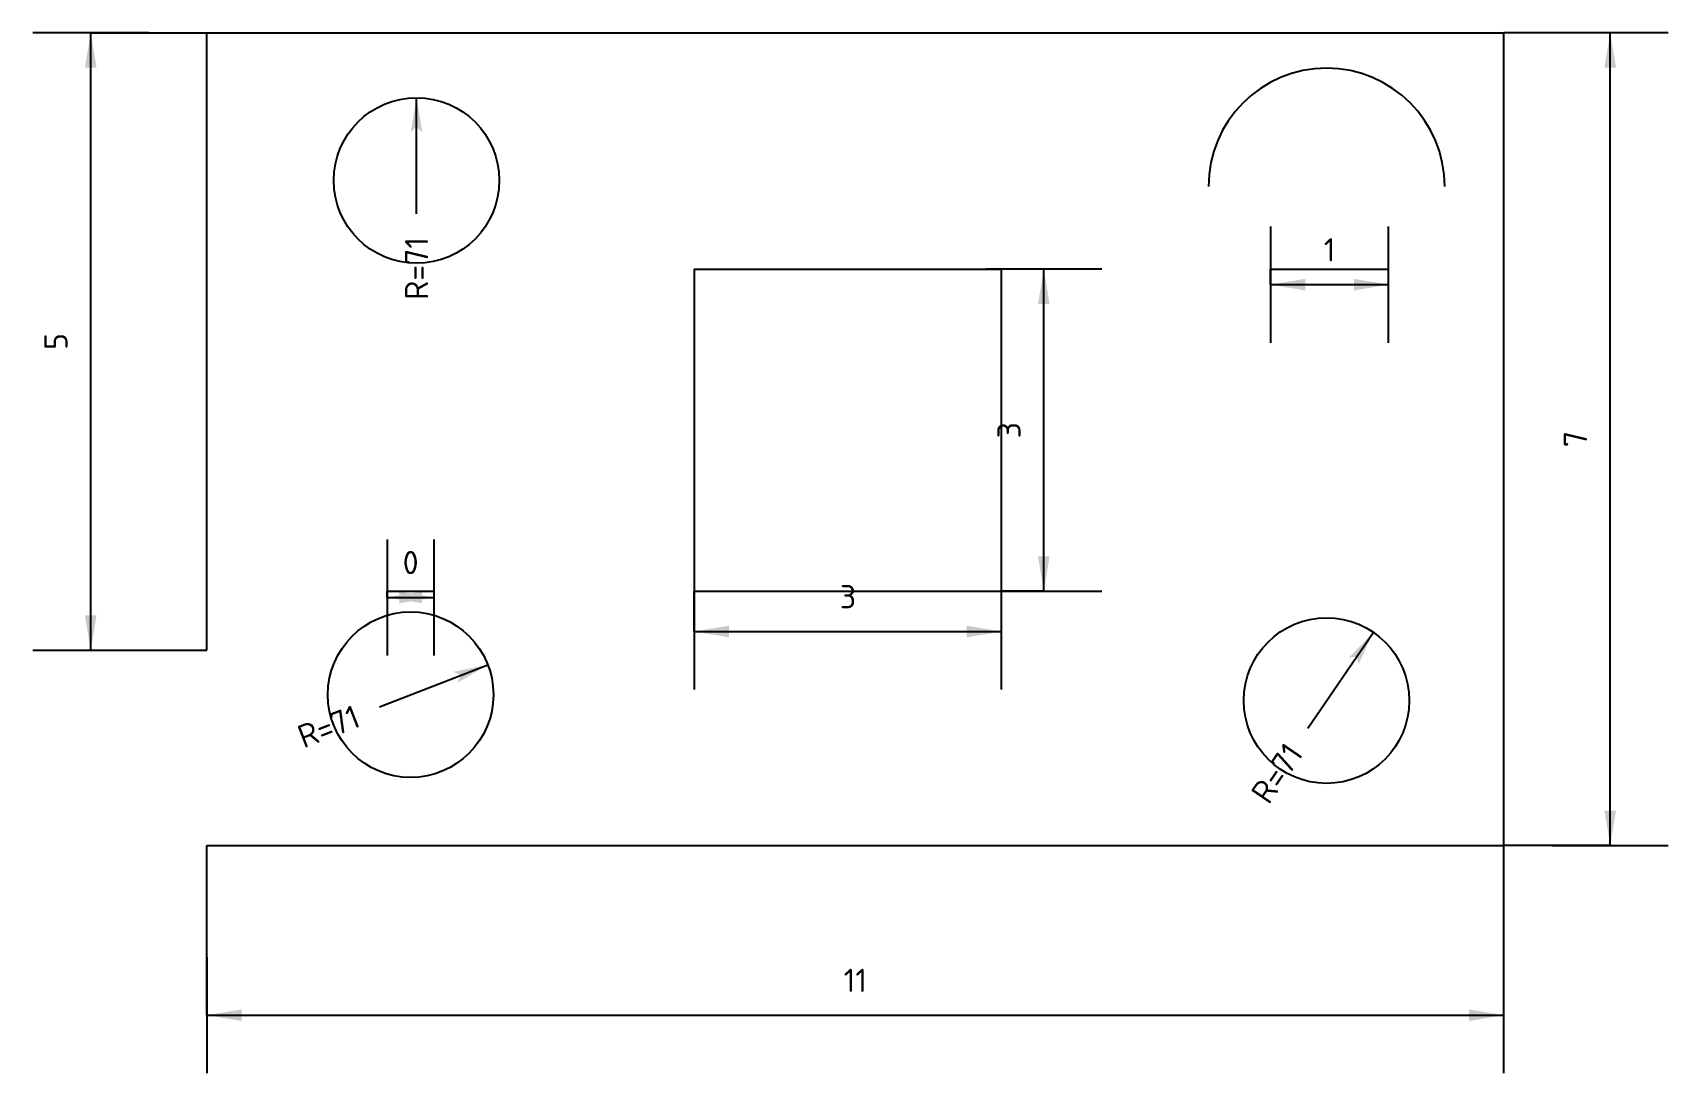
# Model space of a CAD drawing. Extents: x -1.5 to 12.6, y -2 to 7.
import ezdxf
from ezdxf.enums import TextEntityAlignment as Align

# ---------------------------------------------------------------- set-up
doc = ezdxf.new("R2010")
doc.units = 0
doc.layers.add('DIMENSIONS', color=1, linetype='CONTINUOUS')
doc.styles.add('ISOCPEUR', font='isocpeur.ttf')

# ---------------------------------------------------------------- blocks, each defined once
blk = doc.blocks.new('DIMTICK_ARROW')
at = {"color": 5}
blk.add_line((0, 0.5), (0, -0.5), dxfattribs=at)
at = {"color": 7}
blk.add_solid([(0, 0), (0.3, 0.05), (0.3, -0.05)], dxfattribs=at)
blk = doc.blocks.new('DIMTICK_RADIUS')
at = {"color": 7}
blk.add_solid([(0, 0), (0.3, 0.05), (0.3, -0.05), (0.25, 0)], dxfattribs=at)

msp = doc.modelspace()

# ---------------------------------------------------------------- linework, layer by layer
at = {"color": 3}
for p, q in [((0, 7), (11.174, 7)), ((0, 1.68), (0, 7)), ((0, 1.68), (0, 7)), ((0, 7), (11.174, 7)), ((11.174, 0), (11.174, 7)), ((11.174, 0), (11.174, 7)), ((4.2, 4.964), (6.847, 4.964)), ((4.2, 4.964), (4.2, 2.189)), ((4.2, 4.964), (4.2, 2.189)), ((4.2, 4.964), (6.847, 4.964)), ((6.847, 2.189), (6.847, 4.964)), ((6.847, 2.189), (6.847, 4.964)), ((9.164, 4.964), (10.182, 4.964)), ((9.164, 4.964), (10.182, 4.964)), ((1.553, 2.189), (1.96, 2.189)), ((1.553, 2.189), (1.96, 2.189)), ((4.2, 2.189), (6.847, 2.189)), ((4.2, 2.189), (6.847, 2.189)), ((0, 0), (11.174, 0)), ((0, 0), (11.174, 0))]:
    msp.add_line(p, q, dxfattribs=at)
for centre in [(1.807, 5.727), (1.756, 1.298), (9.647, 1.247)]:
    msp.add_circle(centre, 0.713, dxfattribs=at)
msp.add_arc((9.647, 5.676), 1.018, 0, 180, dxfattribs=at)
at = {"layer": 'DIMENSIONS', "color": 7}
for p, q in [((-1, 1.68), (-1, 7)), ((-1, 1.68), (-1, 7)), ((-1, 1.68), (-1, 7)), ((-1, 1.68), (-1, 7)), ((-1, 1.68), (-1, 7)), ((-1, 1.68), (-1, 7)), ((-1, 1.68), (-1, 7)), ((-1, 1.68), (-1, 7)), ((-1, 1.68), (-1, 7)), ((-1, 1.68), (-1, 7)), ((-1, 1.68), (-1, 7)), ((-1, 1.68), (-1, 7)), ((-1, 1.68), (-1, 7)), ((-1, 1.68), (-1, 7)), ((-1, 1.68), (-1, 7)), ((-1, 1.68), (-1, 7)), ((12.091, 0), (12.091, 7)), ((12.091, 0), (12.091, 7)), ((12.091, 0), (12.091, 7)), ((12.091, 0), (12.091, 7)), ((12.091, 0), (12.091, 7)), ((12.091, 0), (12.091, 7)), ((12.091, 0), (12.091, 7)), ((12.091, 0), (12.091, 7)), ((12.091, 0), (12.091, 7)), ((12.091, 0), (12.091, 7)), ((12.091, 0), (12.091, 7)), ((12.091, 0), (12.091, 7)), ((12.091, 0), (12.091, 7)), ((12.091, 0), (12.091, 7)), ((12.091, 0), (12.091, 7)), ((1.807, 5.44), (1.807, 6.44)), ((1.807, 5.44), (1.807, 6.44)), ((1.807, 5.44), (1.807, 6.44)), ((7.211, 2.189), (7.211, 4.964)), ((7.211, 2.189), (7.211, 4.964)), ((7.211, 2.189), (7.211, 4.964)), ((7.211, 2.189), (7.211, 4.964)), ((7.211, 2.189), (7.211, 4.964)), ((7.211, 2.189), (7.211, 4.964)), ((7.211, 2.189), (7.211, 4.964)), ((7.211, 2.189), (7.211, 4.964)), ((7.211, 2.189), (7.211, 4.964)), ((7.211, 2.189), (7.211, 4.964)), ((7.211, 2.189), (7.211, 4.964)), ((7.211, 2.189), (7.211, 4.964)), ((7.211, 2.189), (7.211, 4.964)), ((7.211, 2.189), (7.211, 4.964)), ((7.211, 2.189), (7.211, 4.964)), ((7.211, 2.189), (7.211, 4.964)), ((7.211, 2.189), (7.211, 4.964)), ((9.164, 4.83), (10.182, 4.83)), ((9.164, 4.83), (10.182, 4.83)), ((9.164, 4.83), (10.182, 4.83)), ((9.164, 4.83), (10.182, 4.83)), ((9.164, 4.83), (10.182, 4.83)), ((9.164, 4.83), (10.182, 4.83)), ((9.164, 4.83), (10.182, 4.83)), ((9.164, 4.83), (10.182, 4.83)), ((9.164, 4.83), (10.182, 4.83)), ((9.164, 4.83), (10.182, 4.83)), ((9.164, 4.83), (10.182, 4.83)), ((9.164, 4.83), (10.182, 4.83)), ((9.164, 4.83), (10.182, 4.83)), ((9.164, 4.83), (10.182, 4.83)), ((9.164, 4.83), (10.182, 4.83)), ((9.164, 4.83), (10.182, 4.83)), ((9.164, 4.83), (10.182, 4.83)), ((9.164, 4.83), (10.182, 4.83)), ((9.164, 4.83), (10.182, 4.83)), ((9.164, 4.83), (10.182, 4.83)), ((9.164, 4.83), (10.182, 4.83)), ((9.164, 4.83), (10.182, 4.83)), ((9.164, 4.83), (10.182, 4.83)), ((1.553, 2.136), (1.96, 2.136)), ((1.553, 2.136), (1.96, 2.136)), ((1.553, 2.136), (1.96, 2.136)), ((1.553, 2.136), (1.96, 2.136)), ((1.553, 2.136), (1.96, 2.136)), ((1.553, 2.136), (1.96, 2.136)), ((1.553, 2.136), (1.96, 2.136)), ((1.553, 2.136), (1.96, 2.136)), ((1.553, 2.136), (1.96, 2.136)), ((1.553, 2.136), (1.96, 2.136)), ((1.553, 2.136), (1.96, 2.136)), ((1.553, 2.136), (1.96, 2.136)), ((1.553, 2.136), (1.96, 2.136)), ((1.553, 2.136), (1.96, 2.136)), ((1.553, 2.136), (1.96, 2.136)), ((1.553, 2.136), (1.96, 2.136)), ((1.553, 2.136), (1.96, 2.136)), ((1.553, 2.136), (1.96, 2.136)), ((1.553, 2.136), (1.96, 2.136)), ((1.553, 2.136), (1.96, 2.136)), ((1.553, 2.136), (1.96, 2.136)), ((1.553, 2.136), (1.96, 2.136)), ((1.553, 2.136), (1.96, 2.136)), ((1.553, 2.136), (1.96, 2.136)), ((4.2, 1.842), (6.847, 1.842)), ((4.2, 1.842), (6.847, 1.842)), ((4.2, 1.842), (6.847, 1.842)), ((4.2, 1.842), (6.847, 1.842)), ((4.2, 1.842), (6.847, 1.842)), ((4.2, 1.842), (6.847, 1.842)), ((4.2, 1.842), (6.847, 1.842)), ((4.2, 1.842), (6.847, 1.842)), ((4.2, 1.842), (6.847, 1.842)), ((4.2, 1.842), (6.847, 1.842)), ((4.2, 1.842), (6.847, 1.842)), ((4.2, 1.842), (6.847, 1.842)), ((4.2, 1.842), (6.847, 1.842)), ((4.2, 1.842), (6.847, 1.842)), ((4.2, 1.842), (6.847, 1.842)), ((4.2, 1.842), (6.847, 1.842)), ((4.2, 1.842), (6.847, 1.842)), ((4.2, 1.842), (6.847, 1.842)), ((4.2, 1.842), (6.847, 1.842)), ((4.2, 1.842), (6.847, 1.842)), ((4.2, 1.842), (6.847, 1.842)), ((4.2, 1.842), (6.847, 1.842)), ((9.485, 1.01), (10.05, 1.835)), ((9.485, 1.01), (10.05, 1.835)), ((1.489, 1.194), (2.421, 1.556)), ((0, -1.463), (11.174, -1.463)), ((0, -1.463), (11.174, -1.463)), ((0, -1.463), (11.174, -1.463)), ((0, -1.463), (11.174, -1.463)), ((0, -1.463), (11.174, -1.463)), ((0, -1.463), (11.174, -1.463)), ((0, -1.463), (11.174, -1.463)), ((0, -1.463), (11.174, -1.463)), ((0, -1.463), (11.174, -1.463)), ((0, -1.463), (11.174, -1.463)), ((0, -1.463), (11.174, -1.463)), ((0, -1.463), (11.174, -1.463)), ((0, -1.463), (11.174, -1.463)), ((0, -1.463), (11.174, -1.463)), ((0, -1.463), (11.174, -1.463)), ((0, -1.463), (11.174, -1.463)), ((0, -1.463), (11.174, -1.463)), ((0, -1.463), (11.174, -1.463)), ((0, -1.463), (11.174, -1.463))]:
    msp.add_line(p, q, dxfattribs=at)
at = {"layer": 'DIMENSIONS', "color": 5}
for p, q in [((-1, 7), (0, 7)), ((-1, 7), (0, 7)), ((-1, 7), (0, 7)), ((-1, 7), (0, 7)), ((-1, 7), (0, 7)), ((-1, 7), (0, 7)), ((-1, 7), (0, 7)), ((-1, 7), (0, 7)), ((-1, 7), (0, 7)), ((-1, 7), (0, 7)), ((-1, 7), (0, 7)), ((-1, 7), (0, 7)), ((-1, 7), (0, 7)), ((-1, 7), (0, 7)), ((-1, 7), (0, 7)), ((-1, 7), (0, 7)), ((12.091, 7), (11.174, 7)), ((12.091, 7), (11.174, 7)), ((12.091, 7), (11.174, 7)), ((12.091, 7), (11.174, 7)), ((12.091, 7), (11.174, 7)), ((12.091, 7), (11.174, 7)), ((12.091, 7), (11.174, 7)), ((12.091, 7), (11.174, 7)), ((12.091, 7), (11.174, 7)), ((12.091, 7), (11.174, 7)), ((12.091, 7), (11.174, 7)), ((12.091, 7), (11.174, 7)), ((12.091, 7), (11.174, 7)), ((12.091, 7), (11.174, 7)), ((12.091, 7), (11.174, 7)), ((7.211, 4.964), (6.847, 4.964)), ((7.211, 4.964), (6.847, 4.964)), ((7.211, 4.964), (6.847, 4.964)), ((7.211, 4.964), (6.847, 4.964)), ((7.211, 4.964), (6.847, 4.964)), ((7.211, 4.964), (6.847, 4.964)), ((7.211, 4.964), (6.847, 4.964)), ((7.211, 4.964), (6.847, 4.964)), ((7.211, 4.964), (6.847, 4.964)), ((7.211, 4.964), (6.847, 4.964)), ((7.211, 4.964), (6.847, 4.964)), ((7.211, 4.964), (6.847, 4.964)), ((7.211, 4.964), (6.847, 4.964)), ((7.211, 4.964), (6.847, 4.964)), ((7.211, 4.964), (6.847, 4.964)), ((7.211, 4.964), (6.847, 4.964)), ((7.211, 4.964), (6.847, 4.964)), ((9.164, 4.83), (9.164, 4.964)), ((9.164, 4.83), (9.164, 4.964)), ((9.164, 4.83), (9.164, 4.964)), ((9.164, 4.83), (9.164, 4.964)), ((9.164, 4.83), (9.164, 4.964)), ((9.164, 4.83), (9.164, 4.964)), ((9.164, 4.83), (9.164, 4.964)), ((9.164, 4.83), (9.164, 4.964)), ((9.164, 4.83), (9.164, 4.964)), ((9.164, 4.83), (9.164, 4.964)), ((9.164, 4.83), (9.164, 4.964)), ((9.164, 4.83), (9.164, 4.964)), ((9.164, 4.83), (9.164, 4.964)), ((9.164, 4.83), (9.164, 4.964)), ((9.164, 4.83), (9.164, 4.964)), ((9.164, 4.83), (9.164, 4.964)), ((9.164, 4.83), (9.164, 4.964)), ((9.164, 4.83), (9.164, 4.964)), ((9.164, 4.83), (9.164, 4.964)), ((9.164, 4.83), (9.164, 4.964)), ((9.164, 4.83), (9.164, 4.964)), ((9.164, 4.83), (9.164, 4.964)), ((9.164, 4.83), (9.164, 4.964)), ((10.182, 4.83), (10.182, 4.964)), ((10.182, 4.83), (10.182, 4.964)), ((10.182, 4.83), (10.182, 4.964)), ((10.182, 4.83), (10.182, 4.964)), ((10.182, 4.83), (10.182, 4.964)), ((10.182, 4.83), (10.182, 4.964)), ((10.182, 4.83), (10.182, 4.964)), ((10.182, 4.83), (10.182, 4.964)), ((10.182, 4.83), (10.182, 4.964)), ((10.182, 4.83), (10.182, 4.964)), ((10.182, 4.83), (10.182, 4.964)), ((10.182, 4.83), (10.182, 4.964)), ((10.182, 4.83), (10.182, 4.964)), ((10.182, 4.83), (10.182, 4.964)), ((10.182, 4.83), (10.182, 4.964)), ((10.182, 4.83), (10.182, 4.964)), ((10.182, 4.83), (10.182, 4.964)), ((10.182, 4.83), (10.182, 4.964)), ((10.182, 4.83), (10.182, 4.964)), ((10.182, 4.83), (10.182, 4.964)), ((10.182, 4.83), (10.182, 4.964)), ((10.182, 4.83), (10.182, 4.964)), ((10.182, 4.83), (10.182, 4.964)), ((1.553, 2.136), (1.553, 2.189)), ((1.553, 2.136), (1.553, 2.189)), ((1.553, 2.136), (1.553, 2.189)), ((1.553, 2.136), (1.553, 2.189)), ((1.553, 2.136), (1.553, 2.189)), ((1.553, 2.136), (1.553, 2.189)), ((1.553, 2.136), (1.553, 2.189)), ((1.553, 2.136), (1.553, 2.189)), ((1.553, 2.136), (1.553, 2.189)), ((1.553, 2.136), (1.553, 2.189)), ((1.553, 2.136), (1.553, 2.189)), ((1.553, 2.136), (1.553, 2.189)), ((1.553, 2.136), (1.553, 2.189)), ((1.553, 2.136), (1.553, 2.189)), ((1.553, 2.136), (1.553, 2.189)), ((1.553, 2.136), (1.553, 2.189)), ((1.553, 2.136), (1.553, 2.189)), ((1.553, 2.136), (1.553, 2.189)), ((1.553, 2.136), (1.553, 2.189)), ((1.553, 2.136), (1.553, 2.189)), ((1.553, 2.136), (1.553, 2.189)), ((1.553, 2.136), (1.553, 2.189)), ((1.553, 2.136), (1.553, 2.189)), ((1.553, 2.136), (1.553, 2.189)), ((1.96, 2.136), (1.96, 2.189)), ((1.96, 2.136), (1.96, 2.189)), ((1.96, 2.136), (1.96, 2.189)), ((1.96, 2.136), (1.96, 2.189)), ((1.96, 2.136), (1.96, 2.189)), ((1.96, 2.136), (1.96, 2.189)), ((1.96, 2.136), (1.96, 2.189)), ((1.96, 2.136), (1.96, 2.189)), ((1.96, 2.136), (1.96, 2.189)), ((1.96, 2.136), (1.96, 2.189)), ((1.96, 2.136), (1.96, 2.189)), ((1.96, 2.136), (1.96, 2.189)), ((1.96, 2.136), (1.96, 2.189)), ((1.96, 2.136), (1.96, 2.189)), ((1.96, 2.136), (1.96, 2.189)), ((1.96, 2.136), (1.96, 2.189)), ((1.96, 2.136), (1.96, 2.189)), ((1.96, 2.136), (1.96, 2.189)), ((1.96, 2.136), (1.96, 2.189)), ((1.96, 2.136), (1.96, 2.189)), ((1.96, 2.136), (1.96, 2.189)), ((1.96, 2.136), (1.96, 2.189)), ((1.96, 2.136), (1.96, 2.189)), ((1.96, 2.136), (1.96, 2.189)), ((4.2, 1.842), (4.2, 2.189)), ((4.2, 1.842), (4.2, 2.189)), ((4.2, 1.842), (4.2, 2.189)), ((4.2, 1.842), (4.2, 2.189)), ((4.2, 1.842), (4.2, 2.189)), ((4.2, 1.842), (4.2, 2.189)), ((4.2, 1.842), (4.2, 2.189)), ((4.2, 1.842), (4.2, 2.189)), ((4.2, 1.842), (4.2, 2.189)), ((4.2, 1.842), (4.2, 2.189)), ((4.2, 1.842), (4.2, 2.189)), ((4.2, 1.842), (4.2, 2.189)), ((4.2, 1.842), (4.2, 2.189)), ((4.2, 1.842), (4.2, 2.189)), ((4.2, 1.842), (4.2, 2.189)), ((4.2, 1.842), (4.2, 2.189)), ((4.2, 1.842), (4.2, 2.189)), ((4.2, 1.842), (4.2, 2.189)), ((4.2, 1.842), (4.2, 2.189)), ((4.2, 1.842), (4.2, 2.189)), ((4.2, 1.842), (4.2, 2.189)), ((4.2, 1.842), (4.2, 2.189)), ((6.847, 1.842), (6.847, 2.189)), ((6.847, 1.842), (6.847, 2.189)), ((6.847, 1.842), (6.847, 2.189)), ((6.847, 1.842), (6.847, 2.189)), ((6.847, 1.842), (6.847, 2.189)), ((6.847, 1.842), (6.847, 2.189)), ((6.847, 1.842), (6.847, 2.189)), ((6.847, 1.842), (6.847, 2.189)), ((6.847, 1.842), (6.847, 2.189)), ((6.847, 1.842), (6.847, 2.189)), ((6.847, 1.842), (6.847, 2.189)), ((6.847, 1.842), (6.847, 2.189)), ((6.847, 1.842), (6.847, 2.189)), ((6.847, 1.842), (6.847, 2.189)), ((6.847, 1.842), (6.847, 2.189)), ((6.847, 1.842), (6.847, 2.189)), ((6.847, 1.842), (6.847, 2.189)), ((6.847, 1.842), (6.847, 2.189)), ((6.847, 1.842), (6.847, 2.189)), ((6.847, 1.842), (6.847, 2.189)), ((6.847, 1.842), (6.847, 2.189)), ((6.847, 1.842), (6.847, 2.189)), ((7.211, 2.189), (6.847, 2.189)), ((7.211, 2.189), (6.847, 2.189)), ((7.211, 2.189), (6.847, 2.189)), ((7.211, 2.189), (6.847, 2.189)), ((7.211, 2.189), (6.847, 2.189)), ((7.211, 2.189), (6.847, 2.189)), ((7.211, 2.189), (6.847, 2.189)), ((7.211, 2.189), (6.847, 2.189)), ((7.211, 2.189), (6.847, 2.189)), ((7.211, 2.189), (6.847, 2.189)), ((7.211, 2.189), (6.847, 2.189)), ((7.211, 2.189), (6.847, 2.189)), ((7.211, 2.189), (6.847, 2.189)), ((7.211, 2.189), (6.847, 2.189)), ((7.211, 2.189), (6.847, 2.189)), ((7.211, 2.189), (6.847, 2.189)), ((7.211, 2.189), (6.847, 2.189)), ((-1, 1.68), (0, 1.68)), ((-1, 1.68), (0, 1.68)), ((-1, 1.68), (0, 1.68)), ((-1, 1.68), (0, 1.68)), ((-1, 1.68), (0, 1.68)), ((-1, 1.68), (0, 1.68)), ((-1, 1.68), (0, 1.68)), ((-1, 1.68), (0, 1.68)), ((-1, 1.68), (0, 1.68)), ((-1, 1.68), (0, 1.68)), ((-1, 1.68), (0, 1.68)), ((-1, 1.68), (0, 1.68)), ((-1, 1.68), (0, 1.68)), ((-1, 1.68), (0, 1.68)), ((-1, 1.68), (0, 1.68)), ((-1, 1.68), (0, 1.68)), ((0, -1.463), (0, 0)), ((0, -1.463), (0, 0)), ((0, -1.463), (0, 0)), ((0, -1.463), (0, 0)), ((0, -1.463), (0, 0)), ((0, -1.463), (0, 0)), ((0, -1.463), (0, 0)), ((0, -1.463), (0, 0)), ((0, -1.463), (0, 0)), ((0, -1.463), (0, 0)), ((0, -1.463), (0, 0)), ((0, -1.463), (0, 0)), ((0, -1.463), (0, 0)), ((0, -1.463), (0, 0)), ((0, -1.463), (0, 0)), ((0, -1.463), (0, 0)), ((0, -1.463), (0, 0)), ((0, -1.463), (0, 0)), ((0, -1.463), (0, 0)), ((11.174, -1.463), (11.174, 0)), ((11.174, -1.463), (11.174, 0)), ((11.174, -1.463), (11.174, 0)), ((11.174, -1.463), (11.174, 0)), ((11.174, -1.463), (11.174, 0)), ((11.174, -1.463), (11.174, 0)), ((11.174, -1.463), (11.174, 0)), ((11.174, -1.463), (11.174, 0)), ((11.174, -1.463), (11.174, 0)), ((11.174, -1.463), (11.174, 0)), ((11.174, -1.463), (11.174, 0)), ((11.174, -1.463), (11.174, 0)), ((11.174, -1.463), (11.174, 0)), ((11.174, -1.463), (11.174, 0)), ((11.174, -1.463), (11.174, 0)), ((11.174, -1.463), (11.174, 0)), ((11.174, -1.463), (11.174, 0)), ((11.174, -1.463), (11.174, 0)), ((11.174, -1.463), (11.174, 0)), ((12.091, 0), (11.174, 0)), ((12.091, 0), (11.174, 0)), ((12.091, 0), (11.174, 0)), ((12.091, 0), (11.174, 0)), ((12.091, 0), (11.174, 0)), ((12.091, 0), (11.174, 0)), ((12.091, 0), (11.174, 0)), ((12.091, 0), (11.174, 0)), ((12.091, 0), (11.174, 0)), ((12.091, 0), (11.174, 0)), ((12.091, 0), (11.174, 0)), ((12.091, 0), (11.174, 0)), ((12.091, 0), (11.174, 0)), ((12.091, 0), (11.174, 0)), ((12.091, 0), (11.174, 0))]:
    msp.add_line(p, q, dxfattribs=at)

# ---------------------------------------------------------------- block references
at = {"layer": 'DIMENSIONS'}
for name, p, rotation in [('DIMTICK_ARROW', (-1, 7), 270), ('DIMTICK_ARROW', (-1, 7), 270), ('DIMTICK_ARROW', (-1, 7), 270), ('DIMTICK_ARROW', (-1, 7), 270), ('DIMTICK_ARROW', (-1, 7), 270), ('DIMTICK_ARROW', (-1, 7), 270), ('DIMTICK_ARROW', (-1, 7), 270), ('DIMTICK_ARROW', (-1, 7), 270), ('DIMTICK_ARROW', (-1, 7), 270), ('DIMTICK_ARROW', (-1, 7), 270), ('DIMTICK_ARROW', (-1, 7), 270), ('DIMTICK_ARROW', (-1, 7), 270), ('DIMTICK_ARROW', (-1, 7), 270), ('DIMTICK_ARROW', (-1, 7), 270), ('DIMTICK_ARROW', (-1, 7), 270), ('DIMTICK_ARROW', (-1, 7), 270), ('DIMTICK_ARROW', (12.091, 7), 270), ('DIMTICK_ARROW', (12.091, 7), 270), ('DIMTICK_ARROW', (12.091, 7), 270), ('DIMTICK_ARROW', (12.091, 7), 270), ('DIMTICK_ARROW', (12.091, 7), 270), ('DIMTICK_ARROW', (12.091, 7), 270), ('DIMTICK_ARROW', (12.091, 7), 270), ('DIMTICK_ARROW', (12.091, 7), 270), ('DIMTICK_ARROW', (12.091, 7), 270), ('DIMTICK_ARROW', (12.091, 7), 270), ('DIMTICK_ARROW', (12.091, 7), 270), ('DIMTICK_ARROW', (12.091, 7), 270), ('DIMTICK_ARROW', (12.091, 7), 270), ('DIMTICK_ARROW', (12.091, 7), 270), ('DIMTICK_ARROW', (12.091, 7), 270), ('DIMTICK_RADIUS', (1.807, 6.44), 270), ('DIMTICK_RADIUS', (1.807, 6.44), 270), ('DIMTICK_RADIUS', (1.807, 6.44), 270), ('DIMTICK_ARROW', (10.182, 4.83), 180), ('DIMTICK_ARROW', (10.182, 4.83), 180), ('DIMTICK_ARROW', (10.182, 4.83), 180), ('DIMTICK_ARROW', (10.182, 4.83), 180), ('DIMTICK_ARROW', (10.182, 4.83), 180), ('DIMTICK_ARROW', (10.182, 4.83), 180), ('DIMTICK_ARROW', (10.182, 4.83), 180), ('DIMTICK_ARROW', (10.182, 4.83), 180), ('DIMTICK_ARROW', (10.182, 4.83), 180), ('DIMTICK_ARROW', (10.182, 4.83), 180), ('DIMTICK_ARROW', (10.182, 4.83), 180), ('DIMTICK_ARROW', (10.182, 4.83), 180), ('DIMTICK_ARROW', (10.182, 4.83), 180), ('DIMTICK_ARROW', (10.182, 4.83), 180), ('DIMTICK_ARROW', (10.182, 4.83), 180), ('DIMTICK_ARROW', (10.182, 4.83), 180), ('DIMTICK_ARROW', (10.182, 4.83), 180), ('DIMTICK_ARROW', (10.182, 4.83), 180), ('DIMTICK_ARROW', (10.182, 4.83), 180), ('DIMTICK_ARROW', (10.182, 4.83), 180), ('DIMTICK_ARROW', (10.182, 4.83), 180), ('DIMTICK_ARROW', (10.182, 4.83), 180), ('DIMTICK_ARROW', (10.182, 4.83), 180), ('DIMTICK_ARROW', (7.211, 4.964), 270), ('DIMTICK_ARROW', (7.211, 4.964), 270), ('DIMTICK_ARROW', (7.211, 4.964), 270), ('DIMTICK_ARROW', (7.211, 4.964), 270), ('DIMTICK_ARROW', (7.211, 4.964), 270), ('DIMTICK_ARROW', (7.211, 4.964), 270), ('DIMTICK_ARROW', (7.211, 4.964), 270), ('DIMTICK_ARROW', (7.211, 4.964), 270), ('DIMTICK_ARROW', (7.211, 4.964), 270), ('DIMTICK_ARROW', (7.211, 4.964), 270), ('DIMTICK_ARROW', (7.211, 4.964), 270), ('DIMTICK_ARROW', (7.211, 4.964), 270), ('DIMTICK_ARROW', (7.211, 4.964), 270), ('DIMTICK_ARROW', (7.211, 4.964), 270), ('DIMTICK_ARROW', (7.211, 4.964), 270), ('DIMTICK_ARROW', (7.211, 4.964), 270), ('DIMTICK_ARROW', (7.211, 4.964), 270), ('DIMTICK_ARROW', (1.96, 2.136), 180), ('DIMTICK_ARROW', (1.96, 2.136), 180), ('DIMTICK_ARROW', (1.96, 2.136), 180), ('DIMTICK_ARROW', (1.96, 2.136), 180), ('DIMTICK_ARROW', (1.96, 2.136), 180), ('DIMTICK_ARROW', (1.96, 2.136), 180), ('DIMTICK_ARROW', (1.96, 2.136), 180), ('DIMTICK_ARROW', (1.96, 2.136), 180), ('DIMTICK_ARROW', (1.96, 2.136), 180), ('DIMTICK_ARROW', (1.96, 2.136), 180), ('DIMTICK_ARROW', (1.96, 2.136), 180), ('DIMTICK_ARROW', (1.96, 2.136), 180), ('DIMTICK_ARROW', (1.96, 2.136), 180), ('DIMTICK_ARROW', (1.96, 2.136), 180), ('DIMTICK_ARROW', (1.96, 2.136), 180), ('DIMTICK_ARROW', (1.96, 2.136), 180), ('DIMTICK_ARROW', (1.96, 2.136), 180), ('DIMTICK_ARROW', (1.96, 2.136), 180), ('DIMTICK_ARROW', (1.96, 2.136), 180), ('DIMTICK_ARROW', (1.96, 2.136), 180), ('DIMTICK_ARROW', (1.96, 2.136), 180), ('DIMTICK_ARROW', (1.96, 2.136), 180), ('DIMTICK_ARROW', (1.96, 2.136), 180), ('DIMTICK_ARROW', (1.96, 2.136), 180), ('DIMTICK_ARROW', (7.211, 2.189), 90), ('DIMTICK_ARROW', (7.211, 2.189), 90), ('DIMTICK_ARROW', (7.211, 2.189), 90), ('DIMTICK_ARROW', (7.211, 2.189), 90), ('DIMTICK_ARROW', (7.211, 2.189), 90), ('DIMTICK_ARROW', (7.211, 2.189), 90), ('DIMTICK_ARROW', (7.211, 2.189), 90), ('DIMTICK_ARROW', (7.211, 2.189), 90), ('DIMTICK_ARROW', (7.211, 2.189), 90), ('DIMTICK_ARROW', (7.211, 2.189), 90), ('DIMTICK_ARROW', (7.211, 2.189), 90), ('DIMTICK_ARROW', (7.211, 2.189), 90), ('DIMTICK_ARROW', (7.211, 2.189), 90), ('DIMTICK_ARROW', (7.211, 2.189), 90), ('DIMTICK_ARROW', (7.211, 2.189), 90), ('DIMTICK_ARROW', (7.211, 2.189), 90), ('DIMTICK_ARROW', (7.211, 2.189), 90), ('DIMTICK_ARROW', (6.847, 1.842), 180), ('DIMTICK_ARROW', (6.847, 1.842), 180), ('DIMTICK_ARROW', (6.847, 1.842), 180), ('DIMTICK_ARROW', (6.847, 1.842), 180), ('DIMTICK_ARROW', (6.847, 1.842), 180), ('DIMTICK_ARROW', (6.847, 1.842), 180), ('DIMTICK_ARROW', (6.847, 1.842), 180), ('DIMTICK_ARROW', (6.847, 1.842), 180), ('DIMTICK_ARROW', (6.847, 1.842), 180), ('DIMTICK_ARROW', (6.847, 1.842), 180), ('DIMTICK_ARROW', (6.847, 1.842), 180), ('DIMTICK_ARROW', (6.847, 1.842), 180), ('DIMTICK_ARROW', (6.847, 1.842), 180), ('DIMTICK_ARROW', (6.847, 1.842), 180), ('DIMTICK_ARROW', (6.847, 1.842), 180), ('DIMTICK_ARROW', (6.847, 1.842), 180), ('DIMTICK_ARROW', (6.847, 1.842), 180), ('DIMTICK_ARROW', (6.847, 1.842), 180), ('DIMTICK_ARROW', (6.847, 1.842), 180), ('DIMTICK_ARROW', (6.847, 1.842), 180), ('DIMTICK_ARROW', (6.847, 1.842), 180), ('DIMTICK_ARROW', (6.847, 1.842), 180), ('DIMTICK_ARROW', (-1, 1.68), 90), ('DIMTICK_ARROW', (-1, 1.68), 90), ('DIMTICK_ARROW', (-1, 1.68), 90), ('DIMTICK_ARROW', (-1, 1.68), 90), ('DIMTICK_ARROW', (-1, 1.68), 90), ('DIMTICK_ARROW', (-1, 1.68), 90), ('DIMTICK_ARROW', (-1, 1.68), 90), ('DIMTICK_ARROW', (-1, 1.68), 90), ('DIMTICK_ARROW', (-1, 1.68), 90), ('DIMTICK_ARROW', (-1, 1.68), 90), ('DIMTICK_ARROW', (-1, 1.68), 90), ('DIMTICK_ARROW', (-1, 1.68), 90), ('DIMTICK_ARROW', (-1, 1.68), 90), ('DIMTICK_ARROW', (-1, 1.68), 90), ('DIMTICK_ARROW', (-1, 1.68), 90), ('DIMTICK_ARROW', (-1, 1.68), 90), ('DIMTICK_RADIUS', (10.05, 1.835), 235.62253229215062), ('DIMTICK_RADIUS', (10.05, 1.835), 235.62253229215062), ('DIMTICK_RADIUS', (2.421, 1.556), 201.24506458430122), ('DIMTICK_ARROW', (12.091, 0), 90), ('DIMTICK_ARROW', (12.091, 0), 90), ('DIMTICK_ARROW', (12.091, 0), 90), ('DIMTICK_ARROW', (12.091, 0), 90), ('DIMTICK_ARROW', (12.091, 0), 90), ('DIMTICK_ARROW', (12.091, 0), 90), ('DIMTICK_ARROW', (12.091, 0), 90), ('DIMTICK_ARROW', (12.091, 0), 90), ('DIMTICK_ARROW', (12.091, 0), 90), ('DIMTICK_ARROW', (12.091, 0), 90), ('DIMTICK_ARROW', (12.091, 0), 90), ('DIMTICK_ARROW', (12.091, 0), 90), ('DIMTICK_ARROW', (12.091, 0), 90), ('DIMTICK_ARROW', (12.091, 0), 90), ('DIMTICK_ARROW', (12.091, 0), 90), ('DIMTICK_ARROW', (11.174, -1.463), 180), ('DIMTICK_ARROW', (11.174, -1.463), 180), ('DIMTICK_ARROW', (11.174, -1.463), 180), ('DIMTICK_ARROW', (11.174, -1.463), 180), ('DIMTICK_ARROW', (11.174, -1.463), 180), ('DIMTICK_ARROW', (11.174, -1.463), 180), ('DIMTICK_ARROW', (11.174, -1.463), 180), ('DIMTICK_ARROW', (11.174, -1.463), 180), ('DIMTICK_ARROW', (11.174, -1.463), 180), ('DIMTICK_ARROW', (11.174, -1.463), 180), ('DIMTICK_ARROW', (11.174, -1.463), 180), ('DIMTICK_ARROW', (11.174, -1.463), 180), ('DIMTICK_ARROW', (11.174, -1.463), 180), ('DIMTICK_ARROW', (11.174, -1.463), 180), ('DIMTICK_ARROW', (11.174, -1.463), 180), ('DIMTICK_ARROW', (11.174, -1.463), 180), ('DIMTICK_ARROW', (11.174, -1.463), 180), ('DIMTICK_ARROW', (11.174, -1.463), 180), ('DIMTICK_ARROW', (11.174, -1.463), 180)]:
    msp.add_blockref(name, p, dxfattribs=dict(at, rotation=rotation))
for p in [(9.164, 4.83), (9.164, 4.83), (9.164, 4.83), (9.164, 4.83), (9.164, 4.83), (9.164, 4.83), (9.164, 4.83), (9.164, 4.83), (9.164, 4.83), (9.164, 4.83), (9.164, 4.83), (9.164, 4.83), (9.164, 4.83), (9.164, 4.83), (9.164, 4.83), (9.164, 4.83), (9.164, 4.83), (9.164, 4.83), (9.164, 4.83), (9.164, 4.83), (9.164, 4.83), (9.164, 4.83), (9.164, 4.83), (1.553, 2.136), (1.553, 2.136), (1.553, 2.136), (1.553, 2.136), (1.553, 2.136), (1.553, 2.136), (1.553, 2.136), (1.553, 2.136), (1.553, 2.136), (1.553, 2.136), (1.553, 2.136), (1.553, 2.136), (1.553, 2.136), (1.553, 2.136), (1.553, 2.136), (1.553, 2.136), (1.553, 2.136), (1.553, 2.136), (1.553, 2.136), (1.553, 2.136), (1.553, 2.136), (1.553, 2.136), (1.553, 2.136), (1.553, 2.136), (4.2, 1.842), (4.2, 1.842), (4.2, 1.842), (4.2, 1.842), (4.2, 1.842), (4.2, 1.842), (4.2, 1.842), (4.2, 1.842), (4.2, 1.842), (4.2, 1.842), (4.2, 1.842), (4.2, 1.842), (4.2, 1.842), (4.2, 1.842), (4.2, 1.842), (4.2, 1.842), (4.2, 1.842), (4.2, 1.842), (4.2, 1.842), (4.2, 1.842), (4.2, 1.842), (4.2, 1.842), (0, -1.463), (0, -1.463), (0, -1.463), (0, -1.463), (0, -1.463), (0, -1.463), (0, -1.463), (0, -1.463), (0, -1.463), (0, -1.463), (0, -1.463), (0, -1.463), (0, -1.463), (0, -1.463), (0, -1.463), (0, -1.463), (0, -1.463), (0, -1.463), (0, -1.463)]:
    msp.add_blockref('DIMTICK_ARROW', p, dxfattribs=at)

# ---------------------------------------------------------------- texts
at = {"layer": 'DIMENSIONS', "color": 7, "style": 'ISOCPEUR'}
for s, p in [('1', (9.673, 5.13)), ('1', (9.673, 5.13)), ('1', (9.673, 5.13)), ('1', (9.673, 5.13)), ('1', (9.673, 5.13)), ('1', (9.673, 5.13)), ('1', (9.673, 5.13)), ('1', (9.673, 5.13)), ('1', (9.673, 5.13)), ('1', (9.673, 5.13)), ('1', (9.673, 5.13)), ('1', (9.673, 5.13)), ('1', (9.673, 5.13)), ('1', (9.673, 5.13)), ('1', (9.673, 5.13)), ('1', (9.673, 5.13)), ('1', (9.673, 5.13)), ('1', (9.673, 5.13)), ('1', (9.673, 5.13)), ('1', (9.673, 5.13)), ('1', (9.673, 5.13)), ('1', (9.673, 5.13)), ('1', (9.673, 5.13)), ('0', (1.756, 2.436)), ('0', (1.756, 2.436)), ('0', (1.756, 2.436)), ('0', (1.756, 2.436)), ('0', (1.756, 2.436)), ('0', (1.756, 2.436)), ('0', (1.756, 2.436)), ('0', (1.756, 2.436)), ('0', (1.756, 2.436)), ('0', (1.756, 2.436)), ('0', (1.756, 2.436)), ('0', (1.756, 2.436)), ('0', (1.756, 2.436)), ('0', (1.756, 2.436)), ('0', (1.756, 2.436)), ('0', (1.756, 2.436)), ('0', (1.756, 2.436)), ('0', (1.756, 2.436)), ('0', (1.756, 2.436)), ('0', (1.756, 2.436)), ('0', (1.756, 2.436)), ('0', (1.756, 2.436)), ('0', (1.756, 2.436)), ('0', (1.756, 2.436)), ('3', (5.524, 2.142)), ('3', (5.524, 2.142)), ('3', (5.524, 2.142)), ('3', (5.524, 2.142)), ('3', (5.524, 2.142)), ('3', (5.524, 2.142)), ('3', (5.524, 2.142)), ('3', (5.524, 2.142)), ('3', (5.524, 2.142)), ('3', (5.524, 2.142)), ('3', (5.524, 2.142)), ('3', (5.524, 2.142)), ('3', (5.524, 2.142)), ('3', (5.524, 2.142)), ('3', (5.524, 2.142)), ('3', (5.524, 2.142)), ('3', (5.524, 2.142)), ('3', (5.524, 2.142)), ('3', (5.524, 2.142)), ('3', (5.524, 2.142)), ('3', (5.524, 2.142)), ('3', (5.524, 2.142)), ('11', (5.587, -1.163)), ('11', (5.587, -1.163)), ('11', (5.587, -1.163)), ('11', (5.587, -1.163)), ('11', (5.587, -1.163)), ('11', (5.587, -1.163)), ('11', (5.587, -1.163)), ('11', (5.587, -1.163)), ('11', (5.587, -1.163)), ('11', (5.587, -1.163)), ('11', (5.587, -1.163)), ('11', (5.587, -1.163)), ('11', (5.587, -1.163)), ('11', (5.587, -1.163)), ('11', (5.587, -1.163)), ('11', (5.587, -1.163)), ('11', (5.587, -1.163)), ('11', (5.587, -1.163)), ('11', (5.587, -1.163))]:
    msp.add_text(s, height=0.2, dxfattribs=at).set_placement(p, align=Align.MIDDLE_CENTER)
for rotation, p in [(90, (1.807, 5.24)), (90, (1.807, 5.24)), (90, (1.807, 5.24)), (21.2451, (1.302, 1.122)), (55.6225, (9.372, 0.845)), (55.6225, (9.372, 0.845))]:
    msp.add_text('R=71', height=0.2, rotation=rotation, dxfattribs=at).set_placement(p, align=Align.MIDDLE_RIGHT)
for s, p in [('5', (-1.3, 4.34)), ('5', (-1.3, 4.34)), ('5', (-1.3, 4.34)), ('5', (-1.3, 4.34)), ('5', (-1.3, 4.34)), ('5', (-1.3, 4.34)), ('5', (-1.3, 4.34)), ('5', (-1.3, 4.34)), ('5', (-1.3, 4.34)), ('5', (-1.3, 4.34)), ('5', (-1.3, 4.34)), ('5', (-1.3, 4.34)), ('5', (-1.3, 4.34)), ('5', (-1.3, 4.34)), ('5', (-1.3, 4.34)), ('5', (-1.3, 4.34)), ('3', (6.911, 3.576)), ('3', (6.911, 3.576)), ('3', (6.911, 3.576)), ('3', (6.911, 3.576)), ('3', (6.911, 3.576)), ('3', (6.911, 3.576)), ('3', (6.911, 3.576)), ('3', (6.911, 3.576)), ('3', (6.911, 3.576)), ('3', (6.911, 3.576)), ('3', (6.911, 3.576)), ('3', (6.911, 3.576)), ('3', (6.911, 3.576)), ('3', (6.911, 3.576)), ('3', (6.911, 3.576)), ('3', (6.911, 3.576)), ('3', (6.911, 3.576)), ('7', (11.791, 3.5)), ('7', (11.791, 3.5)), ('7', (11.791, 3.5)), ('7', (11.791, 3.5)), ('7', (11.791, 3.5)), ('7', (11.791, 3.5)), ('7', (11.791, 3.5)), ('7', (11.791, 3.5)), ('7', (11.791, 3.5)), ('7', (11.791, 3.5)), ('7', (11.791, 3.5)), ('7', (11.791, 3.5)), ('7', (11.791, 3.5)), ('7', (11.791, 3.5)), ('7', (11.791, 3.5))]:
    msp.add_text(s, height=0.2, rotation=90, dxfattribs=at).set_placement(p, align=Align.MIDDLE_CENTER)

doc.saveas('drawing.dxf')
